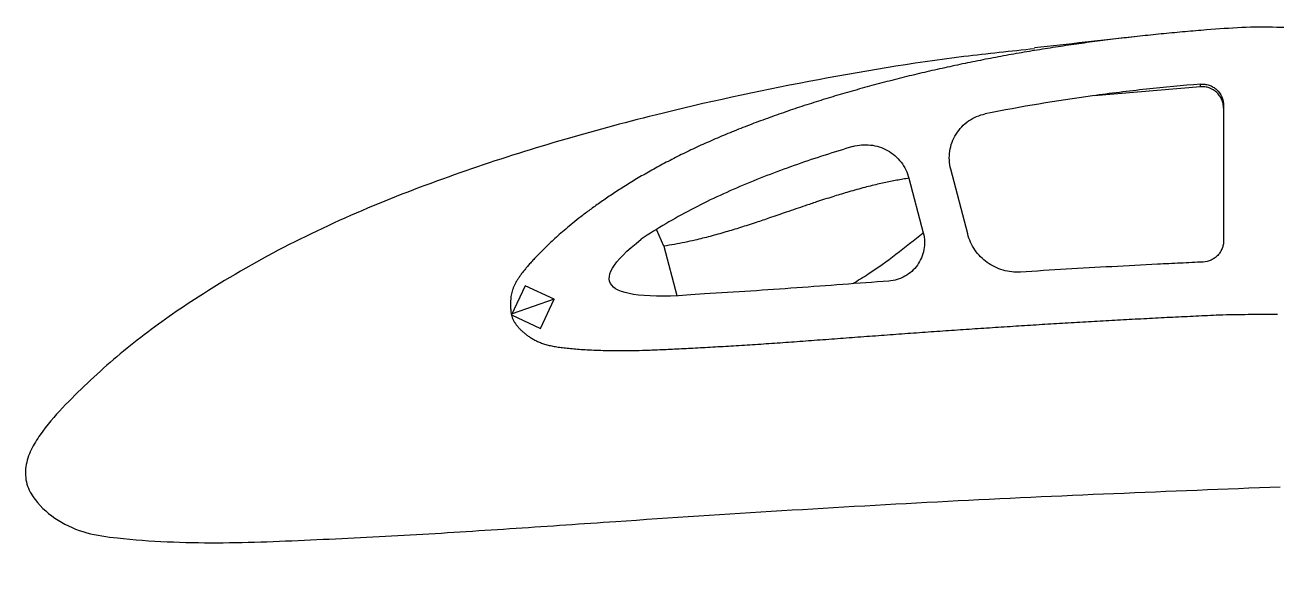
# Model space of a CAD drawing. Header units: millimetres. Extents: x 0 to 1189, y -23 to 841.
# Drawn here: x 168.8 to 227.4, y 712 to 737.3 of the extents above; entities that cross this region are included whole.
import ezdxf

# ---------------------------------------------------------------- set-up
doc = ezdxf.new("R2010")
doc.units = ezdxf.units.MM

msp = doc.modelspace()

# ---------------------------------------------------------------- linework, layer by layer
at = {"color": 7, "linetype": 'Continuous', "lineweight": 25}
for p, q in [((223.855, 734.3978), (218.8677, 733.9722)), ((224.9316, 733.5266), (224.9316, 727.2015)), ((212.9549, 727.5177), (212.1618, 730.5396)), ((210.2037, 730.1216), (210.8746, 727.5655)), ((197.6753, 727.2711), (197.6751, 727.2713)), ((198.7259, 726.943), (198.4026, 727.6854)), ((198.7259, 726.943), (199.3352, 724.6371)), ((192.2384, 725.094), (191.6014, 723.7278)), ((193.5979, 724.4601), (192.2384, 725.094)), ((193.5979, 724.4601), (191.6261, 723.7808)), ((192.964, 723.1006), (193.5979, 724.4601)), ((191.5965, 723.7383), (192.964, 723.1006))]:
    msp.add_line(p, q, dxfattribs=at)
msp.add_arc((223.3755, 734.4352), 0.481, 355.54516, 10.533458, dxfattribs=at)
for points, knots in [([(227.4316, 737.1731), (226.3302, 737.2187), (224.8981, 737.1195), (223.1338, 736.9728), (222.1321, 736.8809), (221.1341, 736.7784), (220.1404, 736.666), (219.1507, 736.5447), (218.1658, 736.4117), (217.1852, 736.2689), (216.2092, 736.1152), (215.2379, 735.9507), (214.2711, 735.7751), (213.3097, 735.5883), (212.3531, 735.3916), (211.403, 735.1813), (210.4581, 734.9614), (209.5204, 734.7292), (208.5897, 734.4869), (207.669, 734.2326), (206.7587, 733.9705), (205.8626, 733.6947), (204.98, 733.4113), (204.1145, 733.1146), (203.2667, 732.8097), (202.439, 732.4943), (201.6339, 732.1689), (200.8534, 731.8342), (200.0987, 731.4933), (199.3745, 731.1396), (198.6791, 730.7805), (198.0159, 730.4155), (197.3873, 730.0493), (196.7971, 729.6846), (196.2474, 729.3276), (195.7413, 728.9815), (195.2791, 728.6505), (194.8618, 728.3343), (194.4856, 728.0362), (194.1474, 727.7563), (193.8452, 727.4928), (193.5743, 727.246), (193.33, 727.0167), (193.1105, 726.8021), (192.9114, 726.6027), (192.7305, 726.4168), (192.5653, 726.2437), (192.4163, 726.0794), (192.2815, 725.9234), (192.1598, 725.7737), (192.0512, 725.6291), (191.9533, 725.4896), (191.8659, 725.3544), (191.7901, 725.2217), (191.7258, 725.0915), (191.6701, 724.9644), (191.6267, 724.8387), (191.5958, 724.7149), (191.5724, 724.5939), (191.5669, 724.4611), (191.5551, 724.3243), (191.5595, 724.1782), (191.5593, 724.0449), (191.5655, 723.917), (191.5729, 723.8145), (191.5874, 723.7533), (191.5934, 723.7316)], [0, 0, 0, 0, 0.04299486, 0.05614667, 0.06927163, 0.08234952, 0.09540163, 0.10840028, 0.12136201, 0.13428709, 0.14716994, 0.16002091, 0.17282995, 0.18561548, 0.19834132, 0.21103959, 0.22369084, 0.23629633, 0.24883945, 0.26131695, 0.27366773, 0.28590172, 0.2980012, 0.30993447, 0.3217016, 0.33325237, 0.34458674, 0.35567712, 0.36647807, 0.37698313, 0.3872091, 0.39709551, 0.40660185, 0.41567097, 0.42423805, 0.43224583, 0.43965706, 0.44647749, 0.45273023, 0.45843772, 0.46365214, 0.46841743, 0.47277285, 0.47676237, 0.48042624, 0.48379877, 0.48691161, 0.48978985, 0.49247478, 0.49498041, 0.49733282, 0.49954976, 0.50164659, 0.50363207, 0.50552305, 0.50732836, 0.50905671, 0.51071996, 0.51231998, 0.51386505, 0.51591272, 0.51768967, 0.51957564, 0.52112696, 0.52270349, 0.52358432, 0.52358432, 0.52358432, 0.52358432]), ([(339.8282, 712.0388), (339.2602, 712.2856), (338.2688, 712.6858), (336.8649, 713.2468), (335.6187, 713.727), (334.3759, 714.196), (333.1298, 714.656), (331.8815, 715.1099), (330.6314, 715.5587), (329.3808, 716.0071), (327.7127, 716.6028), (325.6303, 717.354), (323.1344, 718.2616), (320.6405, 719.1728), (318.1488, 720.0897), (315.6574, 721.0076), (313.1659, 721.927), (310.6779, 722.8439), (308.1934, 723.7579), (305.7109, 724.6632), (303.2247, 725.5568), (300.7334, 726.4347), (298.2342, 727.2906), (295.7262, 728.1211), (293.2257, 728.9148), (290.7325, 729.6688), (288.2472, 730.3818), (285.7525, 731.06), (283.248, 731.7018), (280.7346, 732.3073), (278.2123, 732.8766), (275.6952, 733.4045), (273.1846, 733.8931), (270.6816, 734.3426), (268.1729, 734.7564), (265.6589, 735.1374), (263.1399, 735.4851), (260.6162, 735.8019), (258.0938, 736.0869), (255.5734, 736.3417), (253.0558, 736.5668), (250.5362, 736.762), (248.0149, 736.9262), (245.4916, 737.0613), (242.9665, 737.1643), (240.4386, 737.2363), (237.909, 737.2783), (235.3781, 737.286), (231.8855, 737.2543), (229.2374, 737.1723), (227.4316, 737.1731)], [0, 0, 0, 0, 0.0159878, 0.0276034, 0.0390377, 0.0504687, 0.0619011, 0.0733325, 0.0847644, 0.0961965, 0.1076356, 0.1304992, 0.1533554, 0.1762071, 0.1990545, 0.2219071, 0.2447625, 0.2676247, 0.2903714, 0.3131158, 0.3358491, 0.3585863, 0.3813174, 0.404055, 0.4267985, 0.449054, 0.4713048, 0.4935554, 0.5158042, 0.5380558, 0.5603056, 0.5825654, 0.6044581, 0.6263426, 0.6482247, 0.6701064, 0.6919919, 0.7138818, 0.7357756, 0.7575348, 0.7792878, 0.8010375, 0.8227823, 0.8445256, 0.8662791, 0.888033, 0.9098209, 0.9315992, 0.9533798, 1, 1, 1, 1]), ([(220.7498, 736.7344), (219.9914, 736.6497), (218.4745, 736.4802), (216.8765, 736.302), (216.0775, 736.2129)], [0, 0, 0, 0, 0.4999985, 1, 1, 1, 1]), ([(295.0365, 721.084), (294.5666, 721.2848), (293.7888, 721.6063), (292.694, 722.0459), (291.7489, 722.4154), (290.7801, 722.786), (289.7909, 723.1605), (288.7852, 723.5372), (287.7702, 723.9211), (286.7488, 724.3063), (285.7243, 724.6958), (284.6977, 725.0872), (283.6699, 725.4795), (282.6429, 725.8736), (281.6173, 726.2674), (280.5948, 726.6598), (279.5775, 727.0524), (278.5631, 727.4413), (277.5511, 727.831), (276.5388, 728.2196), (275.5269, 728.6054), (274.5181, 728.9886), (273.514, 729.3659), (272.5164, 729.7373), (271.5243, 730.1007), (270.5373, 730.4545), (269.5558, 730.8012), (268.5787, 731.1383), (267.6037, 731.4632), (266.6318, 731.7814), (265.6594, 732.0875), (264.6872, 732.3843), (263.7142, 732.6728), (262.7398, 732.9509), (261.7637, 733.2195), (260.7857, 733.4789), (259.8062, 733.73), (258.8246, 733.9699), (257.8415, 734.2025), (256.8556, 734.4233), (255.8679, 734.637), (254.8768, 734.8395), (253.8826, 735.0341), (252.8849, 735.2186), (251.8848, 735.3965), (250.8814, 735.5637), (249.8745, 735.723), (248.8638, 735.873), (247.8502, 736.017), (246.8342, 736.1512), (245.8165, 736.2794), (244.797, 736.3974), (243.7766, 736.5093), (242.7549, 736.6116), (241.733, 736.7069), (240.7105, 736.7935), (239.6877, 736.8707), (238.6649, 736.9422), (237.6417, 737.0033), (236.619, 737.0562), (235.5966, 737.1022), (234.5745, 737.1373), (233.5534, 737.1657), (232.5327, 737.1855), (231.5132, 737.1937), (230.4946, 737.1976), (229.1342, 737.1817), (228.1134, 737.1836), (227.4316, 737.1731)], [0, 0, 0, 0, 0.021868, 0.0360125, 0.0504821, 0.065293, 0.080398, 0.0957455, 0.111247, 0.1268333, 0.1424609, 0.1581495, 0.1738464, 0.1895361, 0.2052229, 0.2208555, 0.2364046, 0.2518842, 0.267343, 0.2828115, 0.2982845, 0.3136842, 0.32899, 0.3441868, 0.3592351, 0.3741997, 0.389053, 0.4037785, 0.4184296, 0.4330295, 0.4475413, 0.4620517, 0.4765277, 0.4909706, 0.5054096, 0.519852, 0.5342679, 0.5486778, 0.5630913, 0.5774963, 0.5919117, 0.6063353, 0.6207841, 0.6352587, 0.6497539, 0.6642501, 0.6787898, 0.6933744, 0.7079756, 0.7225973, 0.7372286, 0.751869, 0.7665119, 0.7811573, 0.7958068, 0.81043, 0.8250674, 0.8396986, 0.8543063, 0.8689269, 0.8835216, 0.8981007, 0.912691, 0.9272322, 0.9417834, 0.9563177, 0.9708201, 1, 1, 1, 1]), ([(216.0821, 736.1706), (214.9808, 736.057), (211.4397, 735.6919), (205.5051, 734.6983), (199.2002, 733.3423), (193.8538, 731.9004), (189.4428, 730.5051), (185.1114, 728.8775), (180.9029, 726.9486), (177.2815, 724.8531), (174.2152, 722.7223), (172.1297, 720.9406), (170.5768, 719.3995), (169.6648, 718.3709), (169.096, 717.432), (168.816, 716.6496), (168.8577, 715.8007), (169.3829, 714.8873), (170.3434, 714.0603), (171.7023, 713.4802), (174.2195, 713.1504), (177.8192, 713.0153), (182.4886, 713.218), (187.154, 713.4505), (191.8164, 713.754), (200.1023, 714.3248), (212.0183, 715.0857), (222.3928, 715.491), (227.58, 715.6936)], [0, 0, 0, 0, 0.0293491, 0.0943705, 0.1593896, 0.200262, 0.2411331, 0.2820022, 0.3228653, 0.3637249, 0.3927477, 0.4217646, 0.4362787, 0.4507832, 0.4580375, 0.4652881, 0.4725172, 0.4797465, 0.4925936, 0.5054481, 0.5183382, 0.5596052, 0.6008898, 0.6421773, 0.6834648, 0.7247525, 0.8623767, 1, 1, 1, 1]), ([(223.8484, 734.5231), (223.0037, 734.4526), (222.1602, 734.3735), (220.4761, 734.1904), (219.6354, 734.0884), (217.118, 733.7437), (215.4458, 733.4655), (213.7805, 733.1313)], [0, 0, 0, 0, 0.25, 0.25, 0.5, 0.5, 1, 1, 1, 1]), ([(223.8484, 734.5231), (223.9177, 734.5289), (223.9864, 734.5274), (224.1226, 734.5106), (224.1909, 734.4948), (224.3211, 734.4501), (224.3834, 734.4214), (224.502, 734.3508), (224.558, 734.3091), (224.7094, 734.1698), (224.7917, 734.0548), (224.8747, 733.8661), (224.8961, 733.7994), (224.9244, 733.6646), (224.9316, 733.5961), (224.9316, 733.5266)], [0, 0, 0, 0, 0.125, 0.125, 0.25, 0.25, 0.375, 0.375, 0.5, 0.5, 0.75, 0.75, 0.875, 0.875, 1, 1, 1, 1]), ([(224.9316, 733.4007), (224.9316, 733.47), (224.9244, 733.5381), (224.8965, 733.6719), (224.8753, 733.7383), (224.8204, 733.864), (224.7868, 733.9235), (224.7073, 734.0356), (224.6613, 734.0878), (224.511, 734.2271), (224.3904, 734.2997), (224.1967, 734.3674), (224.1287, 734.3835), (223.9927, 734.4012), (223.9241, 734.4031), (223.855, 734.3978)], [0, 0, 0, 0, 0.125, 0.125, 0.25, 0.25, 0.375, 0.375, 0.5, 0.5, 0.75, 0.75, 0.875, 0.875, 1, 1, 1, 1]), ([(212.1618, 730.5396), (212.1252, 730.6787), (212.1035, 730.8192), (212.0884, 731.1026), (212.0955, 731.2473), (212.1384, 731.5291), (212.1738, 731.6664), (212.2727, 731.9339), (212.3365, 732.0638), (212.4868, 732.3045), (212.574, 732.4172), (212.7724, 732.6252), (212.8805, 732.7174), (213.1138, 732.8791), (213.2406, 732.949), (213.5033, 733.0607), (213.6395, 733.103), (213.7805, 733.1313)], [0, 0, 0, 0, 0.125, 0.125, 0.25, 0.25, 0.375, 0.375, 0.5, 0.5, 0.625, 0.625, 0.75, 0.75, 0.875, 0.875, 1, 1, 1, 1]), ([(207.5758, 731.6018), (206.7074, 731.3449), (205.8446, 731.069), (204.5607, 730.6197), (204.1337, 730.4645), (203.2868, 730.1407), (202.8668, 729.9721), (201.6171, 729.4469), (200.7991, 729.0679), (199.6043, 728.4386), (199.2108, 728.2197), (198.4347, 727.7612), (198.0523, 727.5212), (197.6753, 727.2711)], [0, 0, 0, 0, 0.25, 0.25, 0.375, 0.375, 0.5, 0.5, 0.75, 0.75, 0.875, 0.875, 1, 1, 1, 1]), ([(207.5758, 731.6018), (207.7114, 731.6419), (207.8487, 731.6678), (208.1266, 731.6923), (208.2688, 731.6906), (208.5475, 731.6591), (208.6838, 731.6297), (208.9503, 731.5437), (209.0808, 731.4866), (209.3241, 731.3498), (209.4384, 731.2696), (209.6521, 731.0851), (209.7486, 730.9831), (209.9192, 730.7625), (209.9943, 730.6423), (210.1187, 730.3898), (210.1678, 730.2584), (210.2037, 730.1216)], [0, 0, 0, 0, 0.125, 0.125, 0.25, 0.25, 0.375, 0.375, 0.5, 0.5, 0.625, 0.625, 0.75, 0.75, 0.875, 0.875, 1, 1, 1, 1]), ([(210.2037, 730.1216), (210.1094, 730.1066), (209.9185, 730.0763), (209.6306, 730.0251), (209.3376, 729.9688), (209.0397, 729.9067), (208.61, 729.8102), (208.0283, 729.6646), (207.3294, 729.4691), (206.6049, 729.2479), (205.9534, 729.0376), (205.2287, 728.7935), (204.4948, 728.5427), (203.7312, 728.2809), (203.0147, 728.0397), (202.3334, 727.8192), (201.6158, 727.6001), (200.9087, 727.4018), (200.2695, 727.2416), (199.7115, 727.1191), (199.2235, 727.0237), (198.8927, 726.97), (198.7259, 726.943)], [0, 0, 0, 0, 0.02396, 0.0484399, 0.0734397, 0.0989594, 0.124999, 0.1843135, 0.2499986, 0.3078033, 0.3749991, 0.4221911, 0.5, 0.569892, 0.6250009, 0.6900187, 0.7500014, 0.8138607, 0.875001, 0.9159754, 0.9576417, 1, 1, 1, 1]), ([(207.5768, 725.1953), (207.8193, 725.3441), (208.9447, 726.0346), (210.0262, 726.8925), (210.8746, 727.5655)], [0, 0, 0, 0, 0.2154776, 1, 1, 1, 1]), ([(210.8746, 727.5655), (210.9084, 727.4369), (210.9274, 727.3071), (210.9372, 727.0449), (210.9275, 726.9112), (210.8799, 726.6529), (210.8423, 726.5273), (210.7387, 726.2832), (210.674, 726.1681), (210.5216, 725.9548), (210.4323, 725.855), (210.2364, 725.6795), (210.1299, 725.6031), (209.7841, 725.4088), (209.5281, 725.3313), (209.263, 725.312)], [0, 0, 0, 0, 0.125, 0.125, 0.25, 0.25, 0.375, 0.375, 0.5, 0.5, 0.625, 0.625, 0.75, 0.75, 1, 1, 1, 1]), ([(215.4268, 725.733), (215.1493, 725.7154), (214.8762, 725.7454), (214.4759, 725.861), (214.3476, 725.9105), (214.1012, 726.0305), (213.9825, 726.1014), (213.7576, 726.2639), (213.6536, 726.3538), (213.4622, 726.55), (213.3742, 726.6572), (213.1393, 727.0001), (213.0255, 727.2488), (212.9549, 727.5177)], [0, 0, 0, 0, 0.25, 0.25, 0.375, 0.375, 0.5, 0.5, 0.625, 0.625, 0.75, 0.75, 1, 1, 1, 1]), ([(224.9316, 727.2015), (224.9316, 727.1376), (224.9255, 727.0747), (224.9017, 726.9508), (224.8837, 726.8893), (224.8366, 726.7713), (224.8077, 726.7152), (224.7396, 726.6089), (224.6998, 726.5581), (224.6127, 726.4664), (224.5651, 726.4251), (224.462, 726.3512), (224.4064, 726.319), (224.2344, 726.2399), (224.1089, 726.2089), (223.9812, 726.2025)], [0, 0, 0, 0, 0.125, 0.125, 0.25, 0.25, 0.375, 0.375, 0.5, 0.5, 0.625, 0.625, 0.75, 0.75, 1, 1, 1, 1]), ([(223.9812, 726.2025), (223.6248, 726.1848), (223.2683, 726.167), (222.5554, 726.1341), (222.1989, 726.1169), (221.1296, 726.062), (220.4166, 726.0241), (218.2779, 725.9076), (216.8521, 725.8231), (215.4268, 725.733)], [0, 0, 0, 0, 0.125, 0.125, 0.25, 0.25, 0.5, 0.5, 1, 1, 1, 1]), ([(209.263, 725.312), (207.8253, 725.2072), (206.3878, 725.0983), (204.2313, 724.9417), (203.5123, 724.891), (202.0739, 724.7971), (201.3545, 724.7546), (200.6348, 724.7147)], [0, 0, 0, 0, 0.5, 0.5, 0.75, 0.75, 1, 1, 1, 1]), ([(191.5934, 723.7316), (191.5984, 723.7132), (191.6167, 723.6543), (191.6538, 723.5556), (191.7131, 723.4377), (191.7852, 723.3224), (191.8694, 723.2098), (191.9641, 723.0991), (192.0707, 722.9919), (192.189, 722.8884), (192.3164, 722.7856), (192.4577, 722.6891), (192.611, 722.5972), (192.7774, 722.5101), (192.9583, 722.4302), (193.1565, 722.363), (193.3708, 722.3026), (193.6046, 722.2536), (193.8594, 722.2147), (194.1378, 722.1813), (194.4436, 722.1534), (194.7802, 722.1255), (195.1527, 722.1004), (195.5665, 722.0821), (196.0273, 722.0665), (196.5414, 722.0595), (197.115, 722.0615), (197.7553, 722.074), (198.4676, 722.101), (199.2556, 722.1365), (200.1153, 722.1822), (201.0374, 722.2316), (202.0078, 722.289), (203.0152, 722.3511), (204.0505, 722.423), (205.1086, 722.4972), (206.1838, 722.5775), (207.2709, 722.6574), (208.3648, 722.7389), (209.4609, 722.8194), (210.557, 722.8986), (211.6525, 722.9758), (212.7474, 723.0511), (213.8416, 723.1247), (214.9348, 723.1961), (216.0263, 723.2654), (217.1166, 723.3327), (218.2058, 723.3962), (219.294, 723.4592), (220.3815, 723.5176), (221.4675, 723.5754), (222.5532, 723.6317), (223.639, 723.6798), (225.2721, 723.7687), (226.5458, 723.7552), (227.4555, 723.7695)], [0.52358432, 0.52358432, 0.52358432, 0.52358432, 0.52432784, 0.52599297, 0.52770741, 0.52947819, 0.53130666, 0.5332047, 0.53517285, 0.53721757, 0.53935249, 0.54157302, 0.54390554, 0.54634578, 0.54891706, 0.55163212, 0.55452926, 0.5576248, 0.560971, 0.56461141, 0.56859529, 0.57298287, 0.57782628, 0.58320224, 0.58918884, 0.59586412, 0.60331907, 0.61163306, 0.62091844, 0.63121034, 0.64249646, 0.65460036, 0.66734267, 0.68052995, 0.69409238, 0.70794937, 0.72202901, 0.73627871, 0.75060164, 0.76494771, 0.77927965, 0.79360109, 0.80791606, 0.8222206, 0.83651034, 0.85078134, 0.86501325, 0.8792538, 0.89346814, 0.90766253, 0.92186754, 0.93601741, 0.95019938, 0.96439673, 0.99999998, 0.99999998, 0.99999998, 0.99999998])]:
    msp.add_open_spline(points, degree=3, knots=knots, dxfattribs=at)
msp.add_open_spline([(200.6348, 724.7147), (195.9383, 724.2854), (194.9517, 725.1376), (197.6751, 727.2713)], degree=3, dxfattribs=at)

doc.saveas('drawing.dxf')
